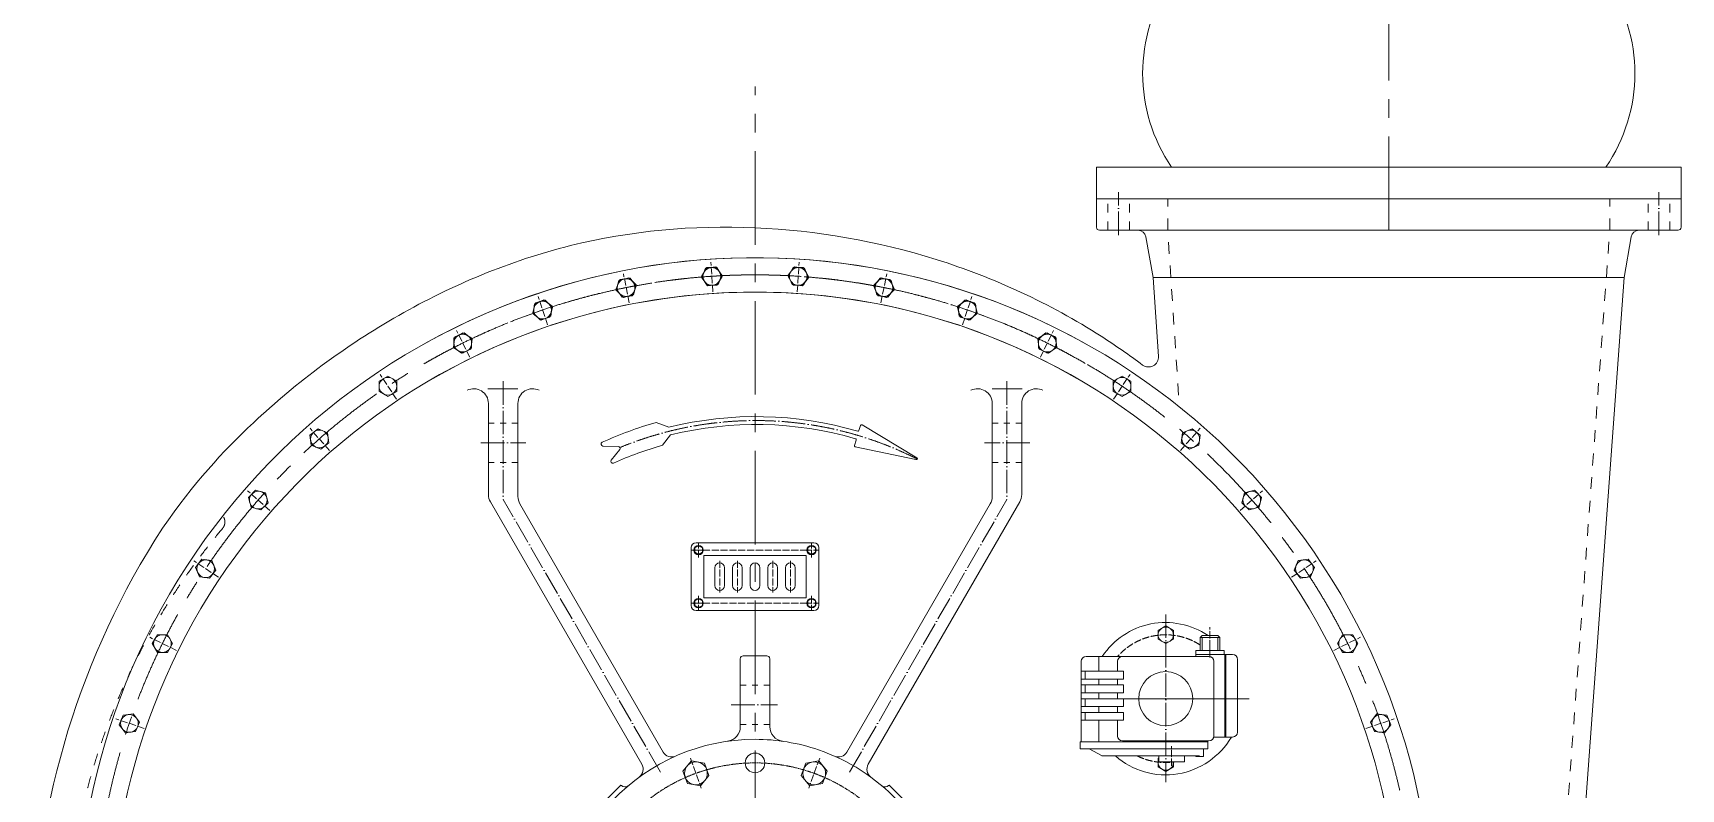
# Model space of a CAD drawing. Header units: millimetres. Extents: x 2 to 805233, y 2 to 613512.
# Drawn here: x 140848 to 183455, y 455730 to 475270 of the extents above; entities that cross this region are included whole.
import ezdxf

# ---------------------------------------------------------------- set-up
doc = ezdxf.new("R2010")
doc.units = ezdxf.units.MM
doc.header["$LTSCALE"] = 25.4
for name, pattern in [('ACAD_ISO04W100', [30, 24, -3, 0, -3]), ('CENTER', [50.8, 31.75, -6.35, 6.35, -6.35]), ('CHAIN', [0.7087, 0.4724, -0.0591, 0.1181, -0.0591]), ('EB_DASH', [6, 3, -3]), ('EB_DASHDOT', [39, 30, -3, 3, -3])]:
    doc.linetypes.add(name, pattern=pattern)
doc.layers.add('CAXA1', color=5, linetype='CENTER', lineweight=5)

msp = doc.modelspace()

# ---------------------------------------------------------------- linework, layer by layer
at = {"color": 7, "lineweight": 5}
for p, q in [((168341.65, 471797.72), (183454.65, 471797.72)), ((168341.65, 470984.92), (168341.65, 471797.72)), ((183454.65, 470984.92), (183454.65, 471797.72)), ((168341.65, 470984.92), (183454.65, 470984.92)), ((168341.65, 470248.32), (168341.65, 470984.92)), ((168417.85, 470984.92), (183378.45, 470984.92)), ((183454.65, 470248.32), (183454.65, 470984.92)), ((168417.85, 470172.12), (183378.45, 470172.12)), ((169806.61, 468952.92), (169621.24, 470004.2)), ((181982.43, 468952.92), (182167.8, 470004.2)), ((158265.99, 469208.45), (158134.01, 468979.85)), ((158136.26, 468945.39), (158237.28, 469189.26)), ((158498.99, 469223.72), (158237.28, 469189.26)), ((158265.99, 469208.45), (158529.95, 469208.45)), ((158498.99, 469223.72), (158659.68, 469014.3)), ((158661.93, 468979.85), (158529.95, 469208.45)), ((160368.37, 468979.85), (160500.36, 469208.45)), ((160531.32, 469223.72), (160370.63, 469014.3)), ((160764.32, 469208.45), (160500.36, 469208.45)), ((160531.32, 469223.72), (160793.03, 469189.26)), ((160764.32, 469208.45), (160896.3, 468979.85)), ((160894.04, 468945.39), (160793.03, 469189.26)), ((156022.03, 468897.62), (155921.01, 468653.75)), ((155927.75, 468619.88), (155996.07, 468874.85)), ((156251.04, 468943.17), (155996.07, 468874.85)), ((156022.03, 468897.62), (156283.73, 468932.07)), ((156251.04, 468943.17), (156437.69, 468756.52)), ((156444.42, 468722.66), (156283.73, 468932.07)), ((156343.41, 468478.78), (156444.42, 468722.66)), ((156437.69, 468756.52), (156369.37, 468501.55)), ((158134.01, 468979.85), (158265.99, 468751.25)), ((158296.96, 468735.97), (158136.26, 468945.39)), ((158265.99, 468751.25), (158529.95, 468751.25)), ((158558.66, 468770.43), (158296.96, 468735.97)), ((158529.95, 468751.25), (158661.93, 468979.85)), ((158659.68, 469014.3), (158558.66, 468770.43)), ((160500.36, 468751.25), (160368.37, 468979.85)), ((160370.63, 469014.3), (160471.65, 468770.43)), ((160471.65, 468770.43), (160733.35, 468735.97)), ((160764.32, 468751.25), (160500.36, 468751.25)), ((160733.35, 468735.97), (160894.04, 468945.39)), ((160896.3, 468979.85), (160764.32, 468751.25)), ((162585.88, 468722.66), (162746.57, 468932.07)), ((162686.9, 468478.78), (162585.88, 468722.66)), ((162779.27, 468943.17), (162592.62, 468756.52)), ((162592.62, 468756.52), (162660.94, 468501.55)), ((163008.28, 468897.62), (162746.57, 468932.07)), ((162779.27, 468943.17), (163034.24, 468874.85)), ((163008.28, 468897.62), (163109.3, 468653.75)), ((163102.56, 468619.88), (163034.24, 468874.85)), ((169941.87, 466908.38), (169806.61, 468952.92)), ((169806.61, 468952.92), (181982.43, 468952.92)), ((180735.64, 451901.58), (181982.43, 468952.92)), ((153837.83, 468296.56), (153769.52, 468041.59)), ((153780.61, 468008.89), (153815.07, 468270.6)), ((154058.94, 468371.61), (153815.07, 468270.6)), ((153837.83, 468296.56), (154092.8, 468364.88)), ((154058.94, 468371.61), (154268.36, 468210.92)), ((154279.46, 468178.22), (154092.8, 468364.88)), ((155921.01, 468653.75), (156081.7, 468444.33)), ((156114.4, 468433.23), (155927.75, 468619.88)), ((156081.7, 468444.33), (156343.41, 468478.78)), ((156369.37, 468501.55), (156114.4, 468433.23)), ((162660.94, 468501.55), (162915.91, 468433.23)), ((162948.6, 468444.33), (162686.9, 468478.78)), ((162915.91, 468433.23), (163102.56, 468619.88)), ((163109.3, 468653.75), (162948.6, 468444.33)), ((164750.85, 468178.22), (164937.5, 468364.88)), ((164971.37, 468371.61), (164761.95, 468210.92)), ((165192.47, 468296.56), (164937.5, 468364.88)), ((164971.37, 468371.61), (165215.24, 468270.6)), ((165192.47, 468296.56), (165260.79, 468041.59)), ((165249.69, 468008.89), (165215.24, 468270.6)), ((153769.52, 468041.59), (153956.17, 467854.94)), ((153990.03, 467848.2), (153780.61, 468008.89)), ((153956.17, 467854.94), (154211.14, 467923.25)), ((154233.9, 467949.21), (153990.03, 467848.2)), ((154211.14, 467923.25), (154279.46, 468178.22)), ((154268.36, 468210.92), (154233.9, 467949.21)), ((164819.17, 467923.25), (164750.85, 468178.22)), ((164761.95, 468210.92), (164796.4, 467949.21)), ((164796.4, 467949.21), (165040.28, 467848.2)), ((165074.14, 467854.94), (164819.17, 467923.25)), ((165040.28, 467848.2), (165249.69, 468008.89)), ((165260.79, 468041.59), (165074.14, 467854.94)), ((151750.78, 467415.54), (151716.33, 467153.84)), ((151960.2, 467518.81), (151731.6, 467386.83)), ((151750.78, 467415.54), (151994.65, 467516.56)), ((151960.2, 467518.81), (152188.8, 467386.83)), ((152204.07, 467355.86), (151994.65, 467516.56)), ((166826.24, 467355.86), (167035.65, 467516.56)), ((167070.11, 467518.81), (166841.51, 467386.83)), ((167279.53, 467415.54), (167035.65, 467516.56)), ((167070.11, 467518.81), (167298.71, 467386.83)), ((167279.53, 467415.54), (167313.98, 467153.84)), ((151716.33, 467153.84), (151925.75, 466993.14)), ((151731.6, 467122.87), (151731.6, 467386.83)), ((151960.2, 466990.89), (151731.6, 467122.87)), ((151925.75, 466993.14), (152169.62, 467094.16)), ((152188.8, 467122.87), (151960.2, 466990.89)), ((152169.62, 467094.16), (152204.07, 467355.86)), ((152188.8, 467386.83), (152188.8, 467122.87)), ((166860.69, 467094.16), (166826.24, 467355.86)), ((166841.51, 467386.83), (166841.51, 467122.87)), ((166841.51, 467122.87), (167070.11, 466990.89)), ((167104.56, 466993.14), (166860.69, 467094.16)), ((167070.11, 466990.89), (167298.71, 467122.87)), ((167313.98, 467153.84), (167104.56, 466993.14)), ((167298.71, 467122.87), (167298.71, 467386.83)), ((149796.58, 466269.65), (150025.18, 466401.63)), ((149796.58, 466269.65), (149796.58, 466005.68)), ((150253.78, 466269.65), (150025.18, 466401.63)), ((150253.78, 466005.68), (150253.78, 466269.65)), ((168776.53, 466269.65), (169005.13, 466401.63)), ((168776.53, 466005.68), (168776.53, 466269.65)), ((169233.73, 466269.65), (169005.13, 466401.63)), ((169233.73, 466269.65), (169233.73, 466005.68)), ((149796.58, 466005.68), (150025.18, 465873.7)), ((150025.18, 465873.7), (150253.78, 466005.68)), ((152605.1, 466075.54), (153384.44, 466075.54)), ((166425.21, 466075.54), (165645.86, 466075.54)), ((169005.13, 465873.7), (168776.53, 466005.68)), ((169233.73, 466005.68), (169005.13, 465873.7)), ((152622.11, 463341.21), (152622.11, 465694.54)), ((153384.11, 463291.39), (153384.11, 465694.54)), ((165646.2, 463291.39), (165646.2, 465694.54)), ((166408.2, 463341.21), (166408.2, 465694.54)), ((148008.67, 464878.48), (148218.08, 465039.18)), ((148008.67, 464878.48), (148043.12, 464616.78)), ((148461.96, 464938.16), (148218.08, 465039.18)), ((148496.41, 464676.46), (148461.96, 464938.16)), ((156959.11, 465203.24), (157287.64, 465078.98)), ((157124.59, 464614.4), (157331.78, 464880.57)), ((162243.49, 465125.73), (162202.74, 464993)), ((163699.04, 464291.6), (162280.81, 465140.07)), ((170533.9, 464676.46), (170568.35, 464938.16)), ((170568.35, 464938.16), (170812.22, 465039.18)), ((171021.64, 464878.48), (170812.22, 465039.18)), ((171021.64, 464878.48), (170987.19, 464616.78)), ((148043.12, 464616.78), (148286.99, 464515.76)), ((148286.99, 464515.76), (148496.41, 464676.46)), ((155584.5, 464594.26), (155979.07, 464584.03)), ((155797.51, 464231), (156017.17, 464501.2)), ((162128.18, 464750.16), (162084.49, 464607.85)), ((163676.22, 464246.22), (162103.57, 464575.54)), ((170743.32, 464515.76), (170533.9, 464676.46)), ((170987.19, 464616.78), (170743.32, 464515.76)), ((146417.63, 463265.85), (146604.28, 463452.5)), ((146417.63, 463265.85), (146485.95, 463010.88)), ((146859.25, 463384.19), (146604.28, 463452.5)), ((146927.57, 463129.21), (146859.25, 463384.19)), ((156588.58, 456368.99), (152673.15, 463150.71)), ((162441.72, 456368.99), (166357.16, 463150.71)), ((172102.74, 463129.21), (172171.05, 463384.19)), ((172171.05, 463384.19), (172426.02, 463452.5)), ((172612.68, 463265.85), (172426.02, 463452.5)), ((172612.68, 463265.85), (172544.36, 463010.88)), ((146485.95, 463010.88), (146740.92, 462942.56)), ((146740.92, 462942.56), (146927.57, 463129.21)), ((157138.51, 456686.48), (153435.15, 463100.89)), ((161891.79, 456686.48), (165595.16, 463100.89)), ((172289.39, 462942.56), (172102.74, 463129.21)), ((172544.36, 463010.88), (172289.39, 462942.56)), ((157864.15, 460469.43), (157864.15, 461968.03)), ((157864.15, 460469.43), (157864.15, 461968.03)), ((157991.15, 462095.03), (161039.15, 462095.03)), ((157991.15, 462095.03), (161039.15, 462095.03)), ((161166.15, 460469.43), (161166.15, 461968.03)), ((161166.15, 460469.43), (161166.15, 461968.03)), ((145050.7, 461459.35), (145211.39, 461668.76)), ((145050.7, 461459.35), (145151.71, 461215.47)), ((145473.1, 461634.31), (145211.39, 461668.76)), ((145574.11, 461390.44), (145473.1, 461634.31)), ((158194.35, 460672.63), (158194.35, 461764.83)), ((158194.35, 461764.83), (160835.95, 461764.83)), ((158473.75, 460990.13), (158473.75, 461447.33)), ((158727.75, 460990.13), (158727.75, 461447.33)), ((158930.95, 460990.13), (158930.95, 461447.33)), ((159184.95, 460990.13), (159184.95, 461447.33)), ((159388.15, 460990.13), (159388.15, 461447.33)), ((159642.15, 460990.13), (159642.15, 461447.33)), ((159845.35, 460990.13), (159845.35, 461447.33)), ((160099.35, 460990.13), (160099.35, 461447.33)), ((160302.55, 460990.13), (160302.55, 461447.33)), ((160556.55, 460990.13), (160556.55, 461447.33)), ((160835.95, 460672.63), (160835.95, 461764.83)), ((173456.2, 461390.44), (173557.21, 461634.31)), ((173557.21, 461634.31), (173818.92, 461668.76)), ((173979.61, 461459.35), (173818.92, 461668.76)), ((173979.61, 461459.35), (173878.59, 461215.47)), ((145151.71, 461215.47), (145413.42, 461181.02)), ((145413.42, 461181.02), (145574.11, 461390.44)), ((173616.89, 461181.02), (173456.2, 461390.44)), ((173878.59, 461215.47), (173616.89, 461181.02)), ((158194.35, 460672.63), (160835.95, 460672.63)), ((157991.15, 460342.43), (161039.15, 460342.43)), ((157991.15, 460342.43), (161039.15, 460342.43)), ((143931.26, 459489.87), (144063.24, 459718.47)), ((143931.26, 459489.87), (144063.24, 459261.27)), ((144327.2, 459718.47), (144063.24, 459718.47)), ((144459.19, 459489.87), (144327.2, 459718.47)), ((144327.2, 459261.27), (144459.19, 459489.87)), ((170907.83, 459157.41), (170907.83, 459309.81)), ((171644.43, 459309.81), (170907.83, 459309.81)), ((171022.13, 459647.82), (171072.93, 459698.62)), ((171022.13, 459309.81), (171022.13, 459647.82)), ((171530.13, 459647.82), (171022.13, 459647.82)), ((171479.33, 459698.62), (171072.93, 459698.62)), ((171530.13, 459647.82), (171479.33, 459698.62)), ((171530.13, 459309.81), (171530.13, 459647.82)), ((171644.43, 459208.21), (171644.43, 459309.81)), ((174571.12, 459489.87), (174703.1, 459718.47)), ((174703.1, 459261.27), (174571.12, 459489.87)), ((174703.1, 459718.47), (174967.07, 459718.47)), ((175099.05, 459489.87), (174967.07, 459718.47)), ((175099.05, 459489.87), (174967.07, 459261.27)), ((144063.24, 459261.27), (144327.2, 459261.27)), ((159134.15, 459097.72), (159134.15, 457342.49)), ((159515.15, 459173.92), (159210.35, 459173.92)), ((159515.15, 459173.92), (159819.95, 459173.92)), ((159896.15, 459097.72), (159896.15, 457342.49)), ((167948.73, 456947.61), (167948.73, 459030.41)), ((168075.73, 459157.41), (169038.94, 459157.41)), ((168075.73, 459157.41), (171250.73, 459157.41)), ((168405.93, 458776.41), (168405.93, 459157.41)), ((168888.53, 458776.41), (168888.53, 459030.41)), ((171860.33, 459208.21), (170907.83, 459208.21)), ((171377.73, 457100.01), (171377.73, 459030.41)), ((171657.13, 457074.61), (171657.13, 459208.21)), ((171682.53, 457074.61), (171682.53, 459208.21)), ((171682.53, 459089.45), (171682.53, 459154.22)), ((171987.33, 457201.61), (171987.33, 459081.21)), ((174967.07, 459261.27), (174703.1, 459261.27)), ((169040.93, 458776.41), (167948.73, 458776.41)), ((169040.93, 458573.21), (167948.73, 458573.21)), ((168050.33, 458573.21), (168050.33, 458776.41)), ((168405.93, 458420.81), (168405.93, 458573.21)), ((168888.53, 458420.81), (168888.53, 458573.21)), ((169040.93, 458573.21), (169040.93, 458776.41)), ((169040.93, 458420.81), (167948.73, 458420.81)), ((169040.93, 458217.61), (167948.73, 458217.61)), ((169040.93, 458065.21), (167948.73, 458065.21)), ((168050.33, 458217.61), (168050.33, 458420.81)), ((168050.33, 457862.01), (168050.33, 458065.21)), ((168405.93, 458065.21), (168405.93, 458217.61)), ((168888.53, 458065.21), (168888.53, 458217.61)), ((169040.93, 458217.61), (169040.93, 458420.81)), ((169040.93, 458217.61), (169040.93, 458278.27)), ((169040.93, 457862.01), (169040.93, 458065.21)), ((169040.93, 457903.03), (169040.93, 458065.21)), ((143078.46, 457391.13), (143179.48, 457635)), ((143441.18, 457669.46), (143179.48, 457635)), ((143601.87, 457460.04), (143441.18, 457669.46)), ((169040.93, 457862.01), (167948.73, 457862.01)), ((169040.93, 457709.61), (167948.73, 457709.61)), ((168050.33, 457506.41), (168050.33, 457709.61)), ((168405.93, 457709.61), (168405.93, 457862.01)), ((168888.53, 457709.61), (168888.53, 457862.01)), ((169040.93, 457506.41), (169040.93, 457709.61)), ((175428.43, 457460.04), (175589.13, 457669.46)), ((175589.13, 457669.46), (175850.83, 457635)), ((175951.85, 457391.13), (175850.83, 457635)), ((143078.46, 457391.13), (143239.15, 457181.72)), ((143239.15, 457181.72), (143500.86, 457216.17)), ((143500.86, 457216.17), (143601.87, 457460.04)), ((169040.93, 457506.41), (167948.73, 457506.41)), ((168405.93, 456947.61), (168405.93, 457506.41)), ((168888.53, 457100.01), (168888.53, 457506.41)), ((171682.53, 457218.77), (171682.53, 457154)), ((175529.45, 457216.17), (175428.43, 457460.04)), ((175791.16, 457181.72), (175529.45, 457216.17)), ((175951.85, 457391.13), (175791.16, 457181.72)), ((171225.33, 456947.61), (167923.33, 456947.61)), ((167923.33, 456769.81), (167923.33, 456947.61)), ((171225.33, 456769.81), (167923.33, 456769.81)), ((168151.93, 456769.81), (168493.46, 456585.91)), ((171250.73, 456973.01), (169015.53, 456973.01)), ((171079.91, 456947.61), (171015.14, 456947.61)), ((171111.03, 456566.61), (171111.03, 456769.81)), ((171187.23, 456947.61), (171187.23, 456973.01)), ((171225.33, 456769.81), (171225.33, 456947.61)), ((171860.33, 457074.61), (171375.16, 457074.61)), ((171001.68, 456592.01), (168482.13, 456592.01)), ((170074.81, 456584.39), (168499.48, 456584.39)), ((169955.33, 456431.99), (169955.33, 456584.39)), ((170615.73, 456431.99), (169955.33, 456431.99)), ((170082.43, 456592.01), (170074.81, 456584.39)), ((170488.63, 456592.01), (170496.25, 456584.39)), ((171001.68, 456584.39), (170496.25, 456584.39)), ((170615.73, 456431.99), (170615.73, 456584.39)), ((170907.83, 456566.61), (170907.83, 456584.39)), ((171111.03, 456566.61), (170907.83, 456566.61)), ((171001.68, 456584.39), (171001.68, 456592.01)), ((156048.77, 455832.35), (155617.72, 455401.3)), ((156061.46, 455819.67), (156048.77, 455832.35)), ((162968.85, 455819.67), (162981.53, 455832.35)), ((162981.53, 455832.35), (163412.58, 455401.3))]:
    msp.add_line(p, q, dxfattribs=at)
at = {"color": 7, "linetype": 'EB_DASH', "lineweight": 5, "ltscale": 3}
for p, q in [((168633.75, 470172.12), (168633.75, 470984.92)), ((169192.55, 470172.12), (169192.55, 470984.92)), ((182603.75, 470172.12), (182603.75, 470984.92)), ((183162.55, 470172.12), (183162.55, 470984.92))]:
    msp.add_line(p, q, dxfattribs=at)
at = {"color": 7, "linetype": 'ACAD_ISO04W100', "lineweight": 5}
for p, q in [((168913.15, 470045.6), (168913.15, 471156.54)), ((182883.15, 470045.6), (182883.15, 471156.54)), ((153003.11, 466268.69), (153003.11, 463214.21)), ((166027.2, 466268.69), (166027.2, 463214.21)), ((152427.23, 464678.54), (153588.3, 464678.54)), ((166615.45, 464678.54), (165448.57, 464678.54)), ((157071.6, 456167.37), (153003.11, 463214.21)), ((161958.7, 456167.37), (166027.2, 463214.21)), ((170133.13, 460242.93), (170133.13, 455910.83)), ((167983.86, 458065.21), (172291.47, 458065.21)), ((172173.02, 458065.21), (169285.44, 458065.21)), ((158901.25, 457903.92), (160096.16, 457903.92))]:
    msp.add_line(p, q, dxfattribs=at)
at = {"color": 7, "linetype": 'EB_DASH', "lineweight": 5, "ltscale": 4}
for p, q in [((170183.15, 470172.12), (170183.15, 470984.92)), ((181613.15, 470172.12), (181613.15, 470984.92)), ((170465.08, 465910.63), (170183.15, 470172.12)), ((180279.65, 451934.92), (181613.15, 470172.12))]:
    msp.add_line(p, q, dxfattribs=at)
at = {"color": 7, "linetype": 'ACAD_ISO04W100', "lineweight": 5, "ltscale": 0.3}
for p, q in [((158424.25, 468578.92), (158373.98, 469345.85)), ((158424.25, 468578.92), (158373.98, 469345.85)), ((160606.06, 468578.92), (160656.33, 469345.85)), ((160606.06, 468578.92), (160656.33, 469345.85)), ((156261.1, 468294.13), (156111.16, 469047.94)), ((156261.1, 468294.13), (156111.16, 469047.94)), ((162769.2, 468294.13), (162919.15, 469047.94)), ((162769.2, 468294.13), (162919.15, 469047.94)), ((154153.64, 467729.44), (153906.59, 468457.23)), ((154153.64, 467729.44), (153906.59, 468457.23)), ((164876.67, 467729.44), (165123.72, 468457.23)), ((164876.67, 467729.44), (165123.72, 468457.23)), ((152137.91, 466894.5), (151797.97, 467583.81)), ((152137.91, 466894.5), (151797.97, 467583.81)), ((166892.4, 466894.5), (167232.33, 467583.81)), ((166892.4, 466894.5), (167232.33, 467583.81)), ((150248.4, 465803.59), (149821.4, 466442.64)), ((168781.91, 465803.59), (169208.9, 466442.64)), ((148517.46, 464475.39), (148010.7, 465053.24)), ((170512.85, 464475.39), (171019.61, 465053.24)), ((146974.68, 462932.62), (146396.84, 463439.37)), ((172055.63, 462932.62), (172633.47, 463439.37)), ((158233.69, 461904.53), (157882.9, 461904.53)), ((158233.69, 461904.53), (157882.9, 461904.53)), ((160864.88, 461904.53), (157946.47, 461904.53)), ((160864.88, 461904.53), (157946.47, 461904.53)), ((158054.65, 461714.68), (158054.65, 462078.86)), ((160796.62, 461904.53), (161147.41, 461904.53)), ((160796.62, 461904.53), (161147.41, 461904.53)), ((160975.65, 461714.68), (160975.65, 462078.86)), ((145646.48, 461201.67), (145007.43, 461628.67)), ((158600.75, 461630.35), (158600.75, 460806.87)), ((159057.95, 461630.35), (159057.95, 460806.87)), ((159972.35, 461630.35), (159972.35, 460806.87)), ((160429.55, 461630.35), (160429.55, 460806.87)), ((173383.83, 461201.67), (174022.87, 461628.67)), ((158054.65, 460722.77), (158054.65, 460358.6)), ((160975.65, 460722.77), (160975.65, 460358.6)), ((158233.69, 460532.93), (157882.9, 460532.93)), ((158233.69, 460532.93), (157882.9, 460532.93)), ((160864.88, 460532.93), (157946.47, 460532.93)), ((160864.88, 460532.93), (157946.47, 460532.93)), ((160796.62, 460532.93), (161147.41, 460532.93)), ((160796.62, 460532.93), (161147.41, 460532.93)), ((171276.13, 459394.99), (171276.13, 459913.45)), ((144555.57, 459312.17), (143866.26, 459652.1)), ((174474.73, 459312.17), (175164.05, 459652.1)), ((143720.63, 457296.44), (142992.85, 457543.49)), ((175309.68, 457296.44), (176037.46, 457543.49)), ((170285.53, 456332.18), (170285.53, 456838.74)), ((157844.17, 456525.9), (158125.26, 455753.62)), ((161186.13, 456525.9), (160905.05, 455753.62))]:
    msp.add_line(p, q, dxfattribs=at)
at = {"color": 7, "linetype": 'EB_DASH', "lineweight": 5, "ltscale": 2}
for p, q in [((152622.11, 465186.54), (153384.11, 465186.54)), ((166408.2, 465186.54), (165646.2, 465186.54)), ((152622.11, 464170.54), (153384.11, 464170.54)), ((166408.2, 464170.54), (165646.2, 464170.54)), ((159134.15, 458411.92), (159896.15, 458411.92)), ((159134.15, 457395.92), (159896.15, 457395.92))]:
    msp.add_line(p, q, dxfattribs=at)
at = {"color": 7, "linetype": 'Continuous', "lineweight": 5}
for p, q in [((171072.93, 459309.81), (171072.93, 459647.82)), ((171479.33, 459309.81), (171479.33, 459647.82))]:
    msp.add_line(p, q, dxfattribs=at)
at = {"color": 7, "linetype": 'EB_DASHDOT', "lineweight": 5}
msp.add_line((171276.13, 459132.01), (171276.13, 459386.01), dxfattribs=at)
at = {"color": 7, "lineweight": 5}
for points in [[(158054.65, 462018.83), (158153.64, 461961.68), (158153.64, 461847.38), (158054.65, 461790.23), (157955.67, 461847.38), (157955.67, 461961.68)], [(160975.65, 462018.83), (160876.67, 461961.68), (160876.67, 461847.38), (160975.65, 461790.23), (161074.64, 461847.38), (161074.64, 461961.68)], [(158054.65, 460418.63), (158153.64, 460475.78), (158153.64, 460590.08), (158054.65, 460647.23), (157955.67, 460590.08), (157955.67, 460475.78)], [(160975.65, 460418.63), (160876.67, 460475.78), (160876.67, 460590.08), (160975.65, 460647.23), (161074.64, 460590.08), (161074.64, 460475.78)], [(170133.13, 459487.61), (170331.1, 459601.91), (170331.1, 459830.51), (170133.13, 459944.81), (169935.15, 459830.51), (169935.15, 459601.91)], [(157650.95, 456194.54), (157767.63, 455874.8), (158102.87, 455815.99), (158321.43, 456076.9), (158204.74, 456396.64), (157869.5, 456455.45)], [(161379.36, 456194.54), (161262.68, 455874.8), (160927.44, 455815.99), (160708.88, 456076.9), (160825.56, 456396.64), (161160.8, 456455.45)]]:
    msp.add_lwpolyline(points, close=True, dxfattribs=at)
msp.add_lwpolyline([(170331.1, 456431.99), (170331.1, 456299.91), (170133.13, 456185.61), (169935.15, 456299.91), (169935.15, 456528.51), (169955.33, 456540.16)], dxfattribs=at)
for centre, radius in [((158397.97, 468979.85), 228.6), ((158397.97, 468979.85), 228.6), ((160632.34, 468979.85), 228.6), ((160632.34, 468979.85), 228.6), ((156182.72, 468688.2), 228.6), ((156182.72, 468688.2), 228.6), ((162847.59, 468688.2), 228.6), ((162847.59, 468688.2), 228.6), ((154024.49, 468109.91), 228.6), ((154024.49, 468109.91), 228.6), ((165005.82, 468109.91), 228.6), ((165005.82, 468109.91), 228.6), ((151960.2, 467254.85), 228.6), ((151960.2, 467254.85), 228.6), ((167070.11, 467254.85), 228.6), ((167070.11, 467254.85), 228.6), ((150025.18, 466137.67), 228.6), ((169005.13, 466137.67), 228.6), ((148252.54, 464777.47), 228.6), ((170777.77, 464777.47), 228.6), ((146672.6, 463197.53), 228.6), ((172357.71, 463197.53), 228.6), ((158054.65, 461904.53), 122.39), ((160975.65, 461904.53), 122.39), ((145312.41, 461424.89), 228.6), ((173717.9, 461424.89), 228.6), ((158054.65, 460532.93), 122.39), ((160975.65, 460532.93), 122.39), ((170133.13, 459716.21), 197.97), ((144195.22, 459489.87), 228.6), ((174835.09, 459489.87), 228.6), ((170133.13, 458065.21), 698.5), ((143340.17, 457425.59), 228.6), ((175690.14, 457425.59), 228.6), ((157986.19, 456135.72), 294.76), ((159515.15, 456405.32), 254), ((161044.12, 456135.72), 294.76)]:
    msp.add_circle(centre, radius, dxfattribs=at)
for centre, radius, start, end in [((173833.84, 474223.42), 4297.84, 145.639367, 214.360633), ((177962.47, 474223.42), 4297.84, 325.639367, 34.360633), ((168417.85, 470248.32), 76.2, 180, 270), ((169421.13, 469968.92), 203.2, 10, 90), ((182367.91, 469968.92), 203.2, 90, 170), ((183378.45, 470248.32), 76.2, 270, 0), ((159515.15, 451934.92), 17526, 60.859334, 233.038518), ((159515.15, 451934.92), 17526, 306.961482, 119.140666), ((159515.15, 451934.92), 16637, 59.13774, 231.293786), ((159515.15, 451934.92), 16637, 308.706214, 120.86226), ((169688.42, 466891.62), 254, 233.1998, 3.784944), ((152241.11, 465694.54), 381, 0, 116.302505), ((153765.11, 465694.54), 381, 63.697495, 180), ((165265.2, 465694.54), 381, 0, 116.302505), ((166789.2, 465694.54), 381, 63.697495, 180), ((159539.69, 456020.25), 9334.46, 73.624946, 103.960979), ((159539.69, 456020.25), 9538.69, 105.696275, 114.628196), ((159539.69, 456020.25), 9131.26, 73.64425, 103.992577), ((162178.46, 465000.45), 25.4, 253.624946, 342.932936), ((162267.77, 465118.28), 25.4, 59.109577, 162.932936), ((155585.82, 464645.04), 50.8, 114.628196, 268.515654), ((159539.69, 456020.25), 8927.04, 105.696275, 114.357811), ((155977.76, 464533.25), 50.8, 320.890085, 88.515654), ((162108.78, 464600.4), 25.4, 162.932936, 258.172906), ((162103.9, 464757.62), 25.4, 342.932936, 73.64425), ((155836.92, 464198.95), 50.8, 140.890085, 294.357811), ((163687.63, 464268.91), 25.4, 243.30389, 63.30389), ((153003.11, 463341.21), 381, 180, 210), ((153765.11, 463291.39), 381, 180, 210), ((165265.2, 463291.39), 381, 330, 0), ((166027.2, 463341.21), 381, 330, 0), ((161575.91, 451170.71), 20728.37, 146.969274, 210.499797), ((157991.15, 461968.03), 127, 90, 180), ((157991.15, 461968.03), 127, 90, 180), ((161039.15, 461968.03), 127, 0, 90), ((161039.15, 461968.03), 127, 0, 90), ((158600.75, 461447.33), 127, 0, 180), ((159057.95, 461447.33), 127, 0, 180), ((159515.15, 461447.33), 127, 90, 180), ((159515.15, 461447.33), 127, 0, 90), ((159972.35, 461447.33), 127, 0, 180), ((160429.55, 461447.33), 127, 0, 180), ((158600.75, 460990.13), 127, 180, 0), ((159057.95, 460990.13), 127, 180, 0), ((159515.15, 460990.13), 127, 180, 270), ((159515.15, 460990.13), 127, 270, 0), ((159972.35, 460990.13), 127, 180, 0), ((160429.55, 460990.13), 127, 180, 0), ((157991.15, 460469.43), 127, 180, 270), ((157991.15, 460469.43), 127, 180, 270), ((161039.15, 460469.43), 127, 270, 0), ((161039.15, 460469.43), 127, 270, 0), ((170128.59, 458065.21), 1968.5, 56.075471, 146.300394), ((159210.35, 459097.72), 76.2, 90, 180), ((159819.95, 459097.72), 76.2, 0, 90), ((168075.73, 459030.41), 127, 90, 180), ((169015.53, 459030.41), 127, 90, 180), ((171250.73, 459030.41), 127, 0, 90), ((171860.33, 459081.21), 127, 0, 90), ((158753.15, 457342.49), 381, 278.020933, 0), ((160277.15, 457342.49), 381, 180, 261.979067), ((171860.33, 457201.61), 127, 270, 0), ((159515.15, 451934.92), 5080, 90, 136.528001), ((159515.15, 451934.92), 5080, 71.151175, 90), ((170128.59, 458065.21), 1968.5, 228.786359, 329.786352), ((169015.53, 457100.01), 127, 180, 270), ((171250.73, 457100.01), 127, 270, 0), ((156368.61, 456241.99), 254, 306.150104, 30), ((157358.49, 456813.48), 254, 210, 293.848825), ((159515.15, 451934.92), 5080, 43.471999, 71.151175), ((161671.82, 456813.48), 254, 246.151175, 330), ((162661.69, 456241.99), 254, 150, 233.849896), ((170133.13, 456414.21), 197.97, 153.909488, 5.152679), ((156151.26, 455909.47), 127, 225, 310.24318), ((162879.05, 455909.47), 127, 229.75682, 315)]:
    msp.add_arc(centre, radius, start, end, dxfattribs=at)
at = {"color": 7, "linetype": 'ACAD_ISO04W100', "lineweight": 5}
msp.add_arc((159539.69, 456020.25), 9232.86, 63.146267, 112.391008, dxfattribs=at)
at = {"color": 7, "linetype": 'EB_DASH', "lineweight": 5, "ltscale": 4}
msp.add_arc((145556.21, 462631.4), 254, 319.955715, 93.784944, dxfattribs=at)
at = {"color": 7, "linetype": 'ACAD_ISO04W100', "lineweight": 5, "ltscale": 0.3}
for start, end in [(57.234, 138.58269), (243.756521, 278.416286)]:
    msp.add_arc((170128.59, 458065.21), 1651, start, end, dxfattribs=at)
at = {"color": 7, "linetype": 'CHAIN', "lineweight": 5, "ltscale": 10}
msp.add_arc((159515.15, 451934.92), 4470.4, 43.471999, 136.528001, dxfattribs=at)
at = {"color": 7, "linetype": 'Continuous', "lineweight": 5}
msp.add_arc((168499.48, 456597.09), 12.7, 241.699244, 270, dxfattribs=at)
at = {"color": 7, "lineweight": 5}
msp.add_open_spline([(144197.7, 462469.51), (145009.2, 463638.17), (146775.71, 465579.5), (150159.01, 468110.34), (154662.06, 470012.34), (159506.33, 470447.3), (164244.23, 469618.87), (167535.53, 468093.88), (169187.49, 466949.15), (169536.27, 466688.23)], degree=3, knots=[2975.55533106, 2975.55533106, 2975.55533106, 2975.55533106, 3113.95301727, 3307.97828655, 3499.91094382, 3689.75102832, 3877.49858062, 4063.15364268, 4114.56473824, 4114.56473824, 4114.56473824, 4114.56473824], dxfattribs=at)
at = {"color": 7, "linetype": 'EB_DASH', "lineweight": 5, "ltscale": 4}
msp.add_open_spline([(148819.54, 436733.73), (147975.51, 437382.01), (145999.62, 439188.88), (143532.17, 442696.77), (141884.4, 447201.51), (141465.2, 451926.1), (142277.85, 456544.32), (143906.88, 460050.06), (145267.1, 461892.59), (145750.66, 462467.98)], degree=3, knots=[2918.7209514, 2918.7209514, 2918.7209514, 2918.7209514, 3044.4198715, 3233.73710953, 3420.96182251, 3606.09405274, 3789.13384396, 3970.08124142, 4058.8158557, 4058.8158557, 4058.8158557, 4058.8158557], dxfattribs=at)
at = {"color": 7, "linetype": 'Continuous', "lineweight": 5}
msp.add_point((170133.13, 458065.21), dxfattribs=at)
msp.add_point((170133.13, 458065.21), dxfattribs=at)
at = {"layer": 'CAXA1', "linetype": 'CENTER', "lineweight": 5, "ltscale": 3}
for p, q in [((175898.15, 470172.12), (175898.15, 546442.61)), ((159515.15, 431084.58), (159515.15, 473890.56))]:
    msp.add_line(p, q, dxfattribs=at)
for start, end in [(60.024666, 232.192735), (307.807265, 119.975334)]:
    msp.add_arc((159515.15, 451934.92), 17081.5, start, end, dxfattribs=at)

doc.saveas('drawing.dxf')
